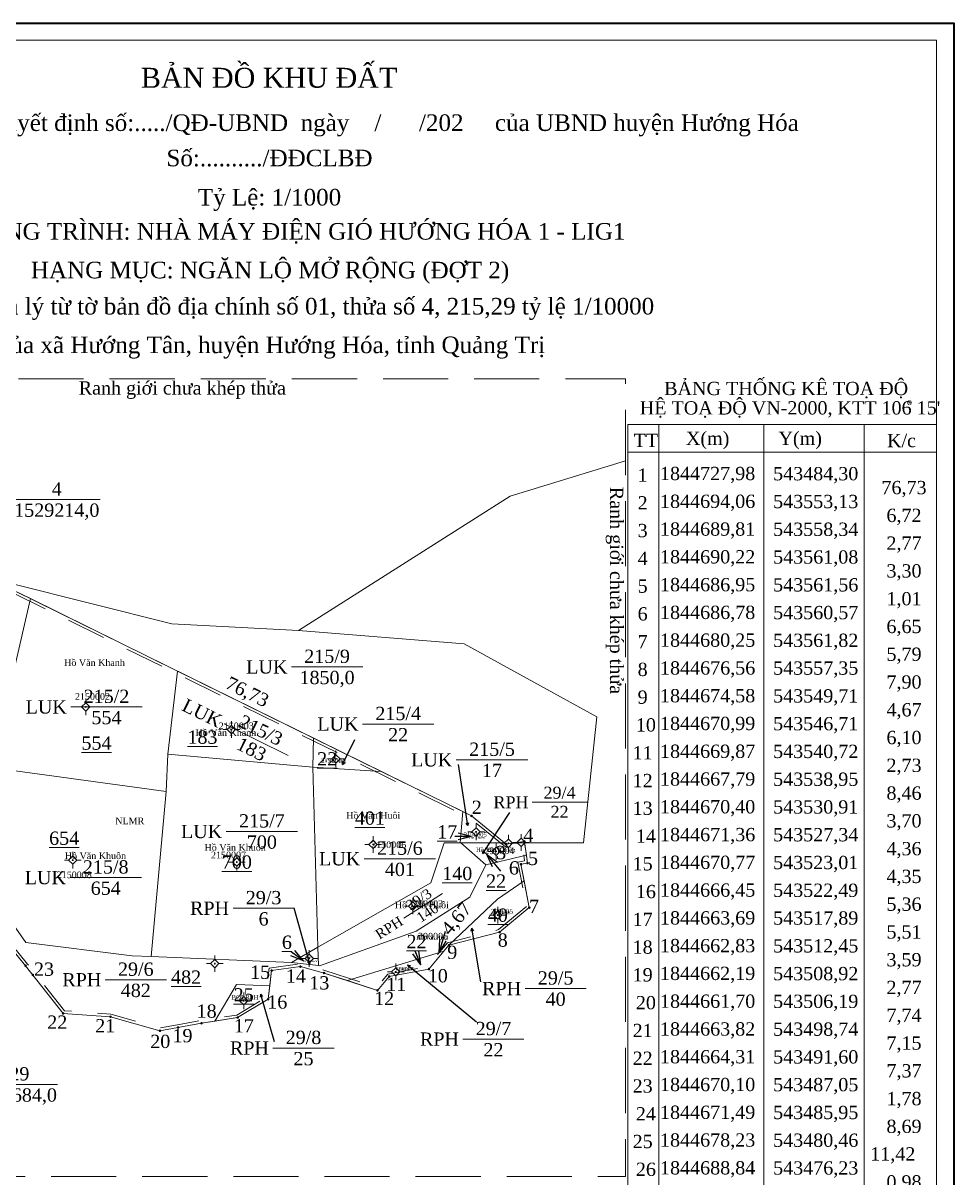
# Model space of a CAD drawing. Header units: metres. Extents: x 22 to 543636, y -26 to 1844828.
# Drawn here: x 543485.6 to 543625.8, y 1844639.5 to 1844813.5 of the extents above; entities that cross this region are included whole.
import ezdxf
from ezdxf.enums import TextEntityAlignment as Align

# ---------------------------------------------------------------- set-up
doc = ezdxf.new("R2010")
doc.units = ezdxf.units.M
doc.header["$MEASUREMENT"] = 0
doc.linetypes.add('DGN Style 2', pattern=[9.806039, 5.883624, -3.922416])
doc.linetypes.add('DGN Style 3', pattern=[13.728455, 9.806039, -3.922416])
for name, color, linetype, lineweight in [('Level 1', 7, 'Continuous', 0), ('Level 10', 7, 'Continuous', 0), ('Level 11', 7, 'Continuous', 0), ('Level 13', 7, 'Continuous', 0), ('Level 15', 7, 'Continuous', 0), ('Level 16', 7, 'Continuous', 0), ('Level 17', 7, 'Continuous', 0), ('Level 18', 7, 'Continuous', 0), ('Level 2', 7, 'Continuous', 0), ('Level 20', 7, 'Continuous', 0), ('Level 28', 7, 'Continuous', 0), ('Level 29', 7, 'Continuous', 0), ('Level 30', 7, 'Continuous', 0), ('Level 4', 7, 'Continuous', 0), ('Level 5', 7, 'Continuous', 0), ('Level 59', 7, 'Continuous', 0)]:
    doc.layers.add(name, color=color, linetype=linetype, lineweight=lineweight)
doc.styles.get("Standard").update_dxf_attribs({"font": 'VHCOUR.TTF', "height": 0.0015})
doc.styles.add('Style-Arial', font='arial.ttf')
doc.styles.add('Style-Times New Roman', font='times.ttf')
doc.dimstyles.get("Standard").update_dxf_attribs({"dimtxt": 0.18, "dimasz": 0.18, "dimexe": 0.18, "dimexo": 0.0625, "dimgap": 0.09, "dimtad": 0, "dimtih": 1, "dimtoh": 1, "dimdec": 4, "dimzin": 0, "dimdsep": 46, "dimtxsty": 'Standard', "dimcen": 0.09, "dimadec": 0, "dimazin": 0, "dimtfac": 1, "dimtdec": 4, "dimtofl": 0, "dimtmove": 0, "dimatfit": 3, "dimfxl": 1, "dimtolj": 1, "dimtzin": 0, "dimarcsym": 0})

# ---------------------------------------------------------------- blocks, each defined once
blk = doc.blocks.new('N_THUA_81')
at = {"layer": 'Level 13', "color": 2, "linetype": 'Continuous'}
blk.add_line((-4.57, 0), (6.94, 0), dxfattribs=at)
at = {"layer": 'Level 13', "color": 5, "linetype": 'Continuous', "style": 'Style-Times New Roman'}
blk.add_text('29', height=2, dxfattribs=at).set_placement((1.18, 1.6), align=Align.MIDDLE_CENTER)
at = {"layer": 'Level 2', "color": 3, "linetype": 'Continuous', "style": 'Style-Times New Roman'}
blk.add_text('RPH', height=2, dxfattribs=at).set_placement((-5.17, 0), align=Align.MIDDLE_RIGHT)
at = {"layer": 'Level 4', "color": 1, "linetype": 'Continuous', "style": 'Style-Times New Roman'}
blk.add_text('302684,0', height=2, dxfattribs=at).set_placement((1.18, -1.6), align=Align.MIDDLE_CENTER)
blk = doc.blocks.new('N_THUA_102')
at = {"layer": 'Level 13', "color": 2, "linetype": 'Continuous'}
blk.add_line((-6.23, 0), (6.84, 0), dxfattribs=at)
at = {"layer": 'Level 13', "color": 5, "linetype": 'Continuous', "style": 'Style-Times New Roman'}
blk.add_text('4', height=2, dxfattribs=at).set_placement((0.3, 1.6), align=Align.MIDDLE_CENTER)
at = {"layer": 'Level 2', "color": 3, "linetype": 'Continuous', "style": 'Style-Times New Roman'}
blk.add_text('RPT', height=2, dxfattribs=at).set_placement((-6.83, 0), align=Align.MIDDLE_RIGHT)
at = {"layer": 'Level 4', "color": 1, "linetype": 'Continuous', "style": 'Style-Times New Roman'}
blk.add_text('1529214,0', height=2, dxfattribs=at).set_placement((0.3, -1.6), align=Align.MIDDLE_CENTER)
blk = doc.blocks.new('*U112')
at = {"layer": 'Level 59', "color": 5, "linetype": 'Continuous', "lineweight": 0}
for p, q in [((-23.24, 78.38), (23.24, 78.38)), ((-23.24, 78.38), (-23.24, -85.79)), ((-18.59, 78.38), (-18.59, -85.79)), ((-2.77, 78.38), (-2.77, -85.79)), ((12.32, 78.38), (12.32, -85.79)), ((23.24, 78.38), (23.24, -85.79)), ((-23.24, 74.2), (23.24, 74.2)), ((-23.24, -85.79), (23.24, -85.79))]:
    blk.add_line(p, q, dxfattribs=at)
at = {"layer": 'Level 59', "color": 7, "linetype": 'Continuous', "lineweight": 0, "style": 'Style-Times New Roman'}
for s, height, p in [('BẢNG THỐNG KÊ TOẠ ĐỘ', 2, (-17.79, 84.79)), ("HỆ TOẠ ĐỘ VN-2000, KTT 106 15'", 2, (-21.46, 81.87)), ('o', 1, (18.78, 82.31))]:
    blk.add_text(s, height=height, dxfattribs=at).set_placement(p, align=Align.TOP_LEFT)
at = {"layer": 'Level 59', "color": 5, "linetype": 'Continuous', "lineweight": 0, "char_height": 2, "attachment_point": 5, "line_spacing_factor": 0.603865, "style": 'Style-Times New Roman'}
for s, insert in [(' TT', (-20.92, 75.96)), (' X(m)', (-11.62, 75.96)), (' Y(m)', (2.32, 75.96)), ('K/c', (17.96, 75.93)), (' 1', (-21.41, 70.75)), (' 1844727,98', (-11.62, 70.75)), (' 543484,30', (4.66, 70.72)), (' 76,73', (17.96, 68.63)), (' 2', (-21.41, 66.56)), (' 1844694,06', (-11.62, 66.56)), (' 543553,13', (4.66, 66.53)), (' 6,72', (17.96, 64.44)), (' 3', (-21.41, 62.38)), (' 1844689,81', (-11.62, 62.38)), (' 543558,34', (4.66, 62.35)), (' 2,77', (17.96, 60.26)), (' 4', (-21.41, 58.2)), (' 1844690,22', (-11.62, 58.2)), (' 543561,08', (4.66, 58.17)), (' 3,30', (17.96, 56.08)), (' 5', (-21.41, 54.01)), (' 1844686,95', (-11.62, 54.01)), (' 543561,56', (4.66, 53.98)), (' 1,01', (17.96, 51.89)), (' 6', (-21.41, 49.83)), (' 1844686,78', (-11.62, 49.83)), (' 543560,57', (4.66, 49.8)), (' 6,65', (17.96, 47.71)), (' 7', (-21.41, 45.65)), (' 1844680,25', (-11.62, 45.65)), (' 543561,82', (4.66, 45.62)), (' 5,79', (17.96, 43.53)), (' 8', (-21.41, 41.46)), (' 1844676,56', (-11.62, 41.46)), (' 543557,35', (4.66, 41.44)), (' 7,90', (17.96, 39.34)), (' 9', (-21.41, 37.28)), (' 1844674,58', (-11.62, 37.28)), (' 543549,71', (4.66, 37.25)), (' 4,67', (17.96, 35.16)), (' 10', (-20.92, 33.1)), (' 1844670,99', (-11.62, 33.1)), (' 543546,71', (4.66, 33.07)), (' 6,10', (17.96, 30.98)), (' 11', (-21.41, 28.91)), (' 1844669,87', (-11.62, 28.91)), (' 543540,72', (4.66, 28.89)), (' 2,73', (17.96, 26.79)), (' 12', (-21.41, 24.73)), (' 1844667,79', (-11.62, 24.73)), (' 543538,95', (4.66, 24.7)), (' 8,46', (17.96, 22.61)), (' 13', (-21.41, 20.55)), (' 1844670,40', (-11.62, 20.55)), (' 543530,91', (4.66, 20.52)), (' 3,70', (17.96, 18.43)), (' 1844671,36', (-11.62, 16.36)), (' 543527,34', (4.66, 16.34)), (' 14', (-20.92, 16.36)), (' 4,36', (17.96, 14.24)), (' 15', (-21.41, 12.18)), (' 1844670,77', (-11.62, 12.18)), (' 543523,01', (4.66, 12.15)), (' 4,35', (17.96, 10.06)), (' 16', (-20.92, 8)), (' 1844666,45', (-11.62, 8)), (' 543522,49', (4.66, 7.97)), (' 5,36', (17.96, 5.88)), (' 17', (-21.41, 3.81)), (' 1844663,69', (-11.62, 3.81)), (' 543517,89', (4.66, 3.79)), (' 5,51', (17.96, 1.69)), (' 18', (-21.41, -0.37)), (' 1844662,83', (-11.62, -0.37)), (' 543512,45', (4.66, -0.4)), (' 3,59', (17.96, -2.49)), (' 1844662,19', (-11.62, -4.55)), (' 543508,92', (4.66, -4.58)), (' 19', (-21.41, -4.55)), (' 2,77', (17.96, -6.67)), (' 20', (-20.92, -8.74)), (' 1844661,70', (-11.62, -8.74)), (' 543506,19', (4.66, -8.76)), (' 7,74', (17.96, -10.86)), (' 21', (-21.41, -12.92)), (' 1844663,82', (-11.62, -12.92)), (' 543498,74', (4.66, -12.95)), (' 7,15', (17.96, -15.04)), (' 22', (-21.41, -17.1)), (' 1844664,31', (-11.62, -17.1)), (' 543491,60', (4.66, -17.13)), (' 7,37', (17.96, -19.22)), (' 23', (-21.41, -21.29)), (' 1844670,10', (-11.62, -21.29)), (' 543487,05', (4.66, -21.31)), (' 1,78', (17.96, -23.41)), (' 1844671,49', (-11.62, -25.47)), (' 543485,95', (4.66, -25.5)), (' 24', (-20.92, -25.47)), (' 8,69', (17.96, -27.59)), (' 25', (-21.41, -29.65)), (' 1844678,23', (-11.62, -29.65)), (' 543480,46', (4.66, -29.68)), (' 11,42', (16.27, -31.74)), (' 26', (-20.92, -33.84)), (' 1844688,84', (-11.62, -33.84)), (' 543476,23', (4.66, -33.86)), (' 0,98', (17.96, -35.96)), (' 27', (-21.41, -38.02)), (' 1844689,64', (-11.62, -38.02)), (' 543475,66', (4.66, -38.05)), (' 3,45', (17.96, -40.14)), (' 28', (-21.41, -42.2)), (' 1844690,40', (-11.62, -42.2)), (' 543472,30', (4.66, -42.23)), (' 6,16', (17.96, -44.32)), (' 1844687,58', (-11.62, -46.39)), (' 543466,82', (4.66, -46.41)), (' 29', (-21.41, -46.39)), (' 8,91', (17.96, -48.51)), (' 30', (-20.92, -50.57)), (' 1844685,34', (-11.62, -50.57)), (' 543458,19', (4.66, -50.6)), (' 1,25', (17.96, -52.69)), (' 31', (-21.41, -54.75)), (' 1844685,90', (-11.62, -54.75)), (' 543457,08', (4.66, -54.78)), (' 0,45', (17.96, -56.87)), (' 32', (-21.41, -58.94)), (' 1844685,67', (-11.62, -58.94)), (' 543456,69', (4.66, -58.96)), (' 0,64', (17.96, -61.06)), (' 33', (-21.41, -63.12)), (' 1844686,24', (-11.62, -63.12)), (' 543456,40', (4.66, -63.15)), (' 5,43', (17.96, -65.24)), (' 1844688,69', (-11.62, -67.3)), (' 543451,55', (4.66, -67.33)), (' 34', (-20.92, -67.3)), (' 5,09', (17.96, -69.42)), (' 35', (-21.41, -71.49)), (' 1844686,16', (-11.62, -71.49)), (' 543447,14', (4.66, -71.51)), (' 4,66', (17.96, -73.61)), (' 36', (-20.92, -75.67)), (' 1844689,51', (-11.62, -75.67)), (' 543443,90', (4.66, -75.7)), (' 9,96', (17.96, -77.79)), (' 37', (-21.41, -79.85)), (' 1844698,95', (-11.62, -79.85)), (' 543440,71', (4.66, -79.88)), (' 52,38', (17.96, -81.97)), (' 1', (-21.41, -84.04)), (' 1844727,98', (-11.62, -84.04)), (' 543484,30', (4.66, -84.06))]:
    blk.add_mtext(s, dxfattribs=dict(at, insert=insert))
blk = doc.blocks.new('TerminatorOpen_0.5')
at = {"color": 0, "linetype": 'ByBlock', "lineweight": -2}
for q in [(-1, 0.25), (-1, 0), (-1, -0.25)]:
    blk.add_line((0, 0), q, dxfattribs=at)
blk = doc.blocks.new('CENTRD_1')
at = {"layer": 'Level 11', "linetype": 'Continuous', "lineweight": 0}
h = blk.add_hatch(color=1, dxfattribs=at)
edge = h.paths.add_edge_path()
edge.add_arc((0, 0), 1.5, 0, 360)
at = {"layer": 'Level 11', "color": 1, "linetype": 'Continuous', "lineweight": 0}
for p, q in [((-6.3, 0), (-12.5, 0)), ((0, 6.2), (-6.3, 0)), ((-6.3, 0), (0, -6.3)), ((0, 12.5), (0, 6.2)), ((6.2, 0), (0, 6.2)), ((0, -6.3), (6.2, 0)), ((12.5, 0), (6.2, 0)), ((0, -6.3), (0, -12.5))]:
    blk.add_line(p, q, dxfattribs=at)
blk = doc.blocks.new('TerminatorOpen')
at = {"color": 0, "linetype": 'ByBlock', "lineweight": -2}
for q in [(-1, 0.5), (-1, 0), (-1, -0.5)]:
    blk.add_line((0, 0), q, dxfattribs=at)
blk = doc.blocks.new('N_THUA_106')
at = {"layer": 'Level 13', "color": 5, "linetype": 'Continuous', "lineweight": 0}
blk.add_line((-2.25, 0), (8.48, 0), dxfattribs=at)
at = {"layer": 'Level 13', "color": 5, "linetype": 'Continuous', "lineweight": 0, "style": 'Style-Times New Roman'}
blk.add_text('215/2', height=2, dxfattribs=at).set_placement((3.12, 1.6), align=Align.MIDDLE_CENTER)
at = {"layer": 'Level 2', "color": 3, "linetype": 'Continuous', "lineweight": 0, "style": 'Style-Times New Roman'}
blk.add_text('LUK', height=2, dxfattribs=at).set_placement((-2.85, 0), align=Align.MIDDLE_RIGHT)
at = {"layer": 'Level 4', "color": 1, "linetype": 'Continuous', "lineweight": 0, "style": 'Style-Times New Roman'}
blk.add_text('554', height=2, dxfattribs=at).set_placement((3.12, -1.6), align=Align.MIDDLE_CENTER)
blk = doc.blocks.new('N_THUA_107')
at = {"layer": 'Level 13', "color": 5, "linetype": 'Continuous', "lineweight": 0}
blk.add_line((-2.02, 1), (7.62, -3.75), dxfattribs=at)
at = {"layer": 'Level 13', "color": 5, "linetype": 'Continuous', "lineweight": 0, "style": 'Style-Times New Roman'}
blk.add_text('215/3', height=2, rotation=333.7625, dxfattribs=at).set_placement((3.5, 0.06), align=Align.MIDDLE_CENTER)
at = {"layer": 'Level 2', "color": 3, "linetype": 'Continuous', "lineweight": 0, "style": 'Style-Times New Roman'}
blk.add_text('LUK', height=2, rotation=333.7625, dxfattribs=at).set_placement((-2.56, 1.26), align=Align.MIDDLE_RIGHT)
at = {"layer": 'Level 4', "color": 1, "linetype": 'Continuous', "lineweight": 0, "style": 'Style-Times New Roman'}
blk.add_text('183', height=2, rotation=333.7625, dxfattribs=at).set_placement((2.09, -2.81), align=Align.MIDDLE_CENTER)
blk = doc.blocks.new('N_THUA_108')
at = {"layer": 'Level 13', "color": 5, "linetype": 'Continuous', "lineweight": 0}
blk.add_line((0, 0), (10.74, 0), dxfattribs=at)
at = {"layer": 'Level 13', "color": 5, "linetype": 'Continuous', "lineweight": 0, "style": 'Style-Times New Roman'}
blk.add_text('215/4', height=2, dxfattribs=at).set_placement((5.37, 1.6), align=Align.MIDDLE_CENTER)
at = {"layer": 'Level 2', "color": 3, "linetype": 'Continuous', "lineweight": 0, "style": 'Style-Times New Roman'}
blk.add_text('LUK', height=2, dxfattribs=at).set_placement((-0.6, 0), align=Align.MIDDLE_RIGHT)
at = {"layer": 'Level 4', "color": 1, "linetype": 'Continuous', "lineweight": 0, "style": 'Style-Times New Roman'}
blk.add_text('22', height=2, dxfattribs=at).set_placement((5.37, -1.6), align=Align.MIDDLE_CENTER)
blk = doc.blocks.new('N_THUA_109')
at = {"layer": 'Level 13', "color": 5, "linetype": 'Continuous', "lineweight": 0}
blk.add_line((0, 0), (10.76, 0), dxfattribs=at)
at = {"layer": 'Level 13', "color": 5, "linetype": 'Continuous', "lineweight": 0, "style": 'Style-Times New Roman'}
blk.add_text('215/5', height=2, dxfattribs=at).set_placement((5.38, 1.6), align=Align.MIDDLE_CENTER)
at = {"layer": 'Level 2', "color": 3, "linetype": 'Continuous', "lineweight": 0, "style": 'Style-Times New Roman'}
blk.add_text('LUK', height=2, dxfattribs=at).set_placement((-0.6, 0), align=Align.MIDDLE_RIGHT)
at = {"layer": 'Level 4', "color": 1, "linetype": 'Continuous', "lineweight": 0, "style": 'Style-Times New Roman'}
blk.add_text('17', height=2, dxfattribs=at).set_placement((5.38, -1.6), align=Align.MIDDLE_CENTER)
blk = doc.blocks.new('N_THUA_111')
at = {"layer": 'Level 13', "color": 5, "linetype": 'Continuous', "lineweight": 0}
blk.add_line((-2.26, 0), (8.49, 0), dxfattribs=at)
at = {"layer": 'Level 13', "color": 5, "linetype": 'Continuous', "lineweight": 0, "style": 'Style-Times New Roman'}
blk.add_text('215/6', height=2, dxfattribs=at).set_placement((3.12, 1.6), align=Align.MIDDLE_CENTER)
at = {"layer": 'Level 2', "color": 3, "linetype": 'Continuous', "lineweight": 0, "style": 'Style-Times New Roman'}
blk.add_text('LUK', height=2, dxfattribs=at).set_placement((-2.86, 0), align=Align.MIDDLE_RIGHT)
at = {"layer": 'Level 4', "color": 1, "linetype": 'Continuous', "lineweight": 0, "style": 'Style-Times New Roman'}
blk.add_text('401', height=2, dxfattribs=at).set_placement((3.12, -1.6), align=Align.MIDDLE_CENTER)
blk = doc.blocks.new('N_THUA_112')
at = {"layer": 'Level 13', "color": 5, "linetype": 'Continuous', "lineweight": 0}
blk.add_line((0, 0), (8.27, 0), dxfattribs=at)
at = {"layer": 'Level 13', "color": 5, "linetype": 'Continuous', "lineweight": 0, "style": 'Style-Times New Roman'}
blk.add_text('29/4', height=1.8, dxfattribs=at).set_placement((4.13, 1.44), align=Align.MIDDLE_CENTER)
at = {"layer": 'Level 2', "color": 3, "linetype": 'Continuous', "lineweight": 0, "style": 'Style-Times New Roman'}
blk.add_text('RPH', height=1.8, dxfattribs=at).set_placement((-0.54, 0), align=Align.MIDDLE_RIGHT)
at = {"layer": 'Level 4', "color": 1, "linetype": 'Continuous', "lineweight": 0, "style": 'Style-Times New Roman'}
blk.add_text('22', height=1.8, dxfattribs=at).set_placement((4.13, -1.44), align=Align.MIDDLE_CENTER)
blk = doc.blocks.new('N_THUA_113')
at = {"layer": 'Level 13', "color": 5, "linetype": 'Continuous', "lineweight": 0}
blk.add_line((-2.26, 0), (8.49, 0), dxfattribs=at)
at = {"layer": 'Level 13', "color": 5, "linetype": 'Continuous', "lineweight": 0, "style": 'Style-Times New Roman'}
blk.add_text('215/8', height=2, dxfattribs=at).set_placement((3.12, 1.6), align=Align.MIDDLE_CENTER)
at = {"layer": 'Level 2', "color": 3, "linetype": 'Continuous', "lineweight": 0, "style": 'Style-Times New Roman'}
blk.add_text('LUK', height=2, dxfattribs=at).set_placement((-2.86, 0), align=Align.MIDDLE_RIGHT)
at = {"layer": 'Level 4', "color": 1, "linetype": 'Continuous', "lineweight": 0, "style": 'Style-Times New Roman'}
blk.add_text('654', height=2, dxfattribs=at).set_placement((3.12, -1.6), align=Align.MIDDLE_CENTER)
blk = doc.blocks.new('N_THUA_114')
at = {"layer": 'Level 13', "color": 5, "linetype": 'Continuous', "lineweight": 0}
blk.add_line((-2.26, 0), (8.49, 0), dxfattribs=at)
at = {"layer": 'Level 13', "color": 5, "linetype": 'Continuous', "lineweight": 0, "style": 'Style-Times New Roman'}
blk.add_text('215/7', height=2, dxfattribs=at).set_placement((3.12, 1.6), align=Align.MIDDLE_CENTER)
at = {"layer": 'Level 2', "color": 3, "linetype": 'Continuous', "lineweight": 0, "style": 'Style-Times New Roman'}
blk.add_text('LUK', height=2, dxfattribs=at).set_placement((-2.86, 0), align=Align.MIDDLE_RIGHT)
at = {"layer": 'Level 4', "color": 1, "linetype": 'Continuous', "lineweight": 0, "style": 'Style-Times New Roman'}
blk.add_text('700', height=2, dxfattribs=at).set_placement((3.12, -1.6), align=Align.MIDDLE_CENTER)
blk = doc.blocks.new('N_THUA_115')
at = {"layer": 'Level 13', "color": 5, "linetype": 'Continuous', "lineweight": 0}
blk.add_line((-0.91, -0.58), (4.9, 3.13), dxfattribs=at)
at = {"layer": 'Level 13', "color": 5, "linetype": 'Continuous', "lineweight": 0, "style": 'Style-Times New Roman'}
blk.add_text('29/3', height=1.5, rotation=32.5872, dxfattribs=at).set_placement((1.35, 2.29), align=Align.MIDDLE_CENTER)
at = {"layer": 'Level 2', "color": 3, "linetype": 'Continuous', "lineweight": 0, "style": 'Style-Times New Roman'}
blk.add_text('RPH', height=1.5, rotation=32.5872, dxfattribs=at).set_placement((-1.29, -0.82), align=Align.MIDDLE_RIGHT)
at = {"layer": 'Level 4', "color": 1, "linetype": 'Continuous', "lineweight": 0, "style": 'Style-Times New Roman'}
blk.add_text('140', height=1.5, rotation=32.5872, dxfattribs=at).set_placement((2.64, 0.26), align=Align.MIDDLE_CENTER)
blk = doc.blocks.new('N_THUA_116')
at = {"layer": 'Level 13', "color": 5, "linetype": 'Continuous', "lineweight": 0}
blk.add_line((0, 0), (9.2, 0), dxfattribs=at)
at = {"layer": 'Level 13', "color": 5, "linetype": 'Continuous', "lineweight": 0, "style": 'Style-Times New Roman'}
blk.add_text('29/3', height=2, dxfattribs=at).set_placement((4.6, 1.6), align=Align.MIDDLE_CENTER)
at = {"layer": 'Level 2', "color": 3, "linetype": 'Continuous', "lineweight": 0, "style": 'Style-Times New Roman'}
blk.add_text('RPH', height=2, dxfattribs=at).set_placement((-0.6, 0), align=Align.MIDDLE_RIGHT)
at = {"layer": 'Level 4', "color": 1, "linetype": 'Continuous', "lineweight": 0, "style": 'Style-Times New Roman'}
blk.add_text('6', height=2, dxfattribs=at).set_placement((4.6, -1.6), align=Align.MIDDLE_CENTER)
blk = doc.blocks.new('N_THUA_117')
at = {"layer": 'Level 13', "color": 5, "linetype": 'Continuous', "lineweight": 0}
blk.add_line((0, 0), (9.21, 0), dxfattribs=at)
at = {"layer": 'Level 13', "color": 5, "linetype": 'Continuous', "lineweight": 0, "style": 'Style-Times New Roman'}
blk.add_text('29/5', height=2, dxfattribs=at).set_placement((4.6, 1.6), align=Align.MIDDLE_CENTER)
at = {"layer": 'Level 2', "color": 3, "linetype": 'Continuous', "lineweight": 0, "style": 'Style-Times New Roman'}
blk.add_text('RPH', height=2, dxfattribs=at).set_placement((-0.6, 0), align=Align.MIDDLE_RIGHT)
at = {"layer": 'Level 4', "color": 1, "linetype": 'Continuous', "lineweight": 0, "style": 'Style-Times New Roman'}
blk.add_text('40', height=2, dxfattribs=at).set_placement((4.6, -1.6), align=Align.MIDDLE_CENTER)
blk = doc.blocks.new('N_THUA_118')
at = {"layer": 'Level 13', "color": 5, "linetype": 'Continuous', "lineweight": 0}
blk.add_line((-1.47, 0), (7.72, 0), dxfattribs=at)
at = {"layer": 'Level 13', "color": 5, "linetype": 'Continuous', "lineweight": 0, "style": 'Style-Times New Roman'}
blk.add_text('29/6', height=2, dxfattribs=at).set_placement((3.12, 1.6), align=Align.MIDDLE_CENTER)
at = {"layer": 'Level 2', "color": 3, "linetype": 'Continuous', "lineweight": 0, "style": 'Style-Times New Roman'}
blk.add_text('RPH', height=2, dxfattribs=at).set_placement((-2.07, 0), align=Align.MIDDLE_RIGHT)
at = {"layer": 'Level 4', "color": 1, "linetype": 'Continuous', "lineweight": 0, "style": 'Style-Times New Roman'}
blk.add_text('482', height=2, dxfattribs=at).set_placement((3.12, -1.6), align=Align.MIDDLE_CENTER)
blk = doc.blocks.new('N_THUA_119')
at = {"layer": 'Level 13', "color": 5, "linetype": 'Continuous', "lineweight": 0}
blk.add_line((0, 0), (9.19, 0), dxfattribs=at)
at = {"layer": 'Level 13', "color": 5, "linetype": 'Continuous', "lineweight": 0, "style": 'Style-Times New Roman'}
blk.add_text('29/7', height=2, dxfattribs=at).set_placement((4.6, 1.6), align=Align.MIDDLE_CENTER)
at = {"layer": 'Level 2', "color": 3, "linetype": 'Continuous', "lineweight": 0, "style": 'Style-Times New Roman'}
blk.add_text('RPH', height=2, dxfattribs=at).set_placement((-0.6, 0), align=Align.MIDDLE_RIGHT)
at = {"layer": 'Level 4', "color": 1, "linetype": 'Continuous', "lineweight": 0, "style": 'Style-Times New Roman'}
blk.add_text('22', height=2, dxfattribs=at).set_placement((4.6, -1.6), align=Align.MIDDLE_CENTER)
blk = doc.blocks.new('N_THUA_120')
at = {"layer": 'Level 13', "color": 5, "linetype": 'Continuous', "lineweight": 0}
blk.add_line((0, 0), (9.2, 0), dxfattribs=at)
at = {"layer": 'Level 13', "color": 5, "linetype": 'Continuous', "lineweight": 0, "style": 'Style-Times New Roman'}
blk.add_text('29/8', height=2, dxfattribs=at).set_placement((4.6, 1.6), align=Align.MIDDLE_CENTER)
at = {"layer": 'Level 2', "color": 3, "linetype": 'Continuous', "lineweight": 0, "style": 'Style-Times New Roman'}
blk.add_text('RPH', height=2, dxfattribs=at).set_placement((-0.6, 0), align=Align.MIDDLE_RIGHT)
at = {"layer": 'Level 4', "color": 1, "linetype": 'Continuous', "lineweight": 0, "style": 'Style-Times New Roman'}
blk.add_text('25', height=2, dxfattribs=at).set_placement((4.6, -1.6), align=Align.MIDDLE_CENTER)
blk = doc.blocks.new('N_THUA_122')
at = {"layer": 'Level 13', "color": 5, "linetype": 'Continuous', "lineweight": 0}
blk.add_line((0, 0), (10.74, 0), dxfattribs=at)
at = {"layer": 'Level 13', "color": 5, "linetype": 'Continuous', "lineweight": 0, "style": 'Style-Times New Roman'}
blk.add_text('215/9', height=2, dxfattribs=at).set_placement((5.37, 1.6), align=Align.MIDDLE_CENTER)
at = {"layer": 'Level 2', "color": 3, "linetype": 'Continuous', "lineweight": 0, "style": 'Style-Times New Roman'}
blk.add_text('LUK', height=2, dxfattribs=at).set_placement((-0.6, 0), align=Align.MIDDLE_RIGHT)
at = {"layer": 'Level 4', "color": 1, "linetype": 'Continuous', "lineweight": 0, "style": 'Style-Times New Roman'}
blk.add_text('1850,0', height=2, dxfattribs=at).set_placement((5.37, -1.6), align=Align.MIDDLE_CENTER)

msp = doc.modelspace()

# ---------------------------------------------------------------- hatches: boundary and pattern name
at = {"layer": 'Level 20', "linetype": 'Continuous', "lineweight": 0}
h = msp.add_hatch(color=1, dxfattribs=at)
edge = h.paths.add_edge_path()
edge.add_arc((543553.13, 1844694.06), 0.2, 0, 360)
h = msp.add_hatch(color=1, dxfattribs=at)
edge = h.paths.add_edge_path()
edge.add_arc((543561.08, 1844690.22), 0.2, 0, 360)
h = msp.add_hatch(color=1, dxfattribs=at)
edge = h.paths.add_edge_path()
edge.add_arc((543558.34, 1844689.81), 0.2, 0, 360)
h = msp.add_hatch(color=1, dxfattribs=at)
edge = h.paths.add_edge_path()
edge.add_arc((543560.57, 1844686.78), 0.2, 0, 360)
h = msp.add_hatch(color=1, dxfattribs=at)
edge = h.paths.add_edge_path()
edge.add_arc((543561.56, 1844686.95), 0.2, 0, 360)
h = msp.add_hatch(color=1, dxfattribs=at)
edge = h.paths.add_edge_path()
edge.add_arc((543561.82, 1844680.25), 0.2, 0, 360)
h = msp.add_hatch(color=1, dxfattribs=at)
edge = h.paths.add_edge_path()
edge.add_arc((543561.82, 1844680.25), 0.2, 0, 360)
h = msp.add_hatch(color=1, dxfattribs=at)
edge = h.paths.add_edge_path()
edge.add_arc((543557.35, 1844676.56), 0.2, 0, 360)
h = msp.add_hatch(color=1, dxfattribs=at)
edge = h.paths.add_edge_path()
edge.add_arc((543549.71, 1844674.58), 0.2, 0, 360)
h = msp.add_hatch(color=1, dxfattribs=at)
edge = h.paths.add_edge_path()
edge.add_arc((543485.95, 1844671.49), 0.2, 0, 360)
h = msp.add_hatch(color=1, dxfattribs=at)
edge = h.paths.add_edge_path()
edge.add_arc((543527.34, 1844671.36), 0.2, 0, 360)
h = msp.add_hatch(color=1, dxfattribs=at)
edge = h.paths.add_edge_path()
edge.add_arc((543487.05, 1844670.1), 0.2, 0, 360)
h = msp.add_hatch(color=1, dxfattribs=at)
edge = h.paths.add_edge_path()
edge.add_arc((543523.01, 1844670.77), 0.2, 0, 360)
h = msp.add_hatch(color=1, dxfattribs=at)
edge = h.paths.add_edge_path()
edge.add_arc((543530.91, 1844670.4), 0.2, 0, 360)
h = msp.add_hatch(color=1, dxfattribs=at)
edge = h.paths.add_edge_path()
edge.add_arc((543540.72, 1844669.87), 0.2, 0, 360)
h = msp.add_hatch(color=1, dxfattribs=at)
edge = h.paths.add_edge_path()
edge.add_arc((543546.71, 1844670.99), 0.2, 0, 360)
h = msp.add_hatch(color=1, dxfattribs=at)
edge = h.paths.add_edge_path()
edge.add_arc((543538.95, 1844667.79), 0.2, 0, 360)
h = msp.add_hatch(color=1, dxfattribs=at)
edge = h.paths.add_edge_path()
edge.add_arc((543522.49, 1844666.45), 0.2, 0, 360)
h = msp.add_hatch(color=1, dxfattribs=at)
edge = h.paths.add_edge_path()
edge.add_arc((543491.6, 1844664.31), 0.2, 0, 360)
h = msp.add_hatch(color=1, dxfattribs=at)
edge = h.paths.add_edge_path()
edge.add_arc((543498.74, 1844663.82), 0.2, 0, 360)
h = msp.add_hatch(color=1, dxfattribs=at)
edge = h.paths.add_edge_path()
edge.add_arc((543512.45, 1844662.83), 0.2, 0, 360)
h = msp.add_hatch(color=1, dxfattribs=at)
edge = h.paths.add_edge_path()
edge.add_arc((543517.89, 1844663.69), 0.2, 0, 360)
h = msp.add_hatch(color=1, dxfattribs=at)
edge = h.paths.add_edge_path()
edge.add_arc((543506.19, 1844661.7), 0.2, 0, 360)
h = msp.add_hatch(color=1, dxfattribs=at)
edge = h.paths.add_edge_path()
edge.add_arc((543508.92, 1844662.19), 0.2, 0, 360)

# ---------------------------------------------------------------- linework, layer by layer
at = {"layer": 'Level 1', "color": 7, "linetype": 'DGN Style 2', "flags": 128}
msp.add_lwpolyline([(543561.38, 1844680.41), (543557.17, 1844676.93), (543549.48, 1844674.94), (543546.5, 1844671.36), (543540.5, 1844670.24), (543538.82, 1844668.25), (543531.02, 1844670.79), (543527.36, 1844671.77), (543522.65, 1844671.13), (543522.11, 1844666.69), (543517.75, 1844664.07), (543512.38, 1844663.23), (543508.85, 1844662.58), (543506.21, 1844662.11), (543498.81, 1844664.22), (543491.81, 1844664.7), (543487.37, 1844670.35), (543486.26, 1844671.74), (543480.81, 1844678.44), (543476.58, 1844689.04), (543475.9, 1844690), (543472.24, 1844690.83), (543466.67, 1844687.96), (543458.24, 1844685.77), (543457.06, 1844686.36), (543456.85, 1844686.24), (543456.7, 1844686.54), (543451.54, 1844689.15), (543447.21, 1844686.67), (543444.25, 1844689.73), (543441.19, 1844698.78), (543484.33, 1844727.52), (543552.91, 1844693.72), (543558.22, 1844689.39), (543560.74, 1844689.76), (543561.11, 1844687.28), (543560.1, 1844687.11), (543561.38, 1844680.41)], close=True, dxfattribs=at)
at = {"layer": 'Level 10', "color": 2, "linetype": 'Continuous', "lineweight": 0}
for p, q in [((543480.79, 1844701.32), (543486.68, 1844726.81)), ((543507.4, 1844703.35), (543508.85, 1844715.88)), ((543529.24, 1844701.42), (543529.32, 1844705.79)), ((543507.12, 1844697.75), (543507.4, 1844703.35)), ((543507.4, 1844703.35), (543529.24, 1844701.42)), ((543480.79, 1844701.32), (543507.12, 1844697.75)), ((543529.24, 1844701.42), (543539.52, 1844700.76)), ((543529.24, 1844701.42), (543529.98, 1844674.27)), ((543504.87, 1844672.88), (543507.12, 1844697.75)), ((543551.49, 1844690), (543555.28, 1844686.69)), ((543555.28, 1844686.69), (543561.38, 1844688.15)), ((543529.98, 1844674.27), (543530.05, 1844671.52)), ((543534.42, 1844669.26), (543548.95, 1844673.67)), ((543548.95, 1844673.67), (543549.71, 1844674.58)), ((543526, 1844672), (543530.05, 1844671.52))]:
    msp.add_line(p, q, dxfattribs=at)
at = {"layer": 'Level 10', "color": 2}
for p, q in [((543486.68, 1844726.81), (543508.85, 1844715.88)), ((543508.85, 1844715.88), (543529.32, 1844705.79)), ((543529.32, 1844705.79), (543539.52, 1844700.76)), ((543539.52, 1844700.76), (543551.79, 1844694.72)), ((543561.11, 1844690), (543561.38, 1844688.15))]:
    msp.add_line(p, q, dxfattribs=at)
at = {"layer": 'Level 10', "color": 2, "linetype": 'Continuous'}
for p, q in [((543476.23, 1844688.84), (543486, 1844675)), ((543551.49, 1844690), (543558.11, 1844690)), ((543559.61, 1844690), (543561.11, 1844690)), ((543526, 1844672), (543529.98, 1844674.27)), ((543504.87, 1844672.88), (543526, 1844672))]:
    msp.add_line(p, q, dxfattribs=at)
at = {"layer": 'Level 10', "color": 2, "flags": 128}
for points in [[(543452.96, 1844707.1), (543484.3, 1844727.98), (543486.68, 1844726.81)], [(543551.79, 1844694.72), (543553.13, 1844694.06), (543558.11, 1844690)], [(543558.11, 1844690), (543558.34, 1844689.81), (543559.61, 1844690)], [(543559.61, 1844690), (543561.08, 1844690.22), (543561.11, 1844690)], [(543561.38, 1844688.15), (543561.56, 1844686.95), (543560.57, 1844686.78), (543561.05, 1844684.28)]]:
    msp.add_lwpolyline(points, dxfattribs=at)
at = {"layer": 'Level 10', "color": 2, "linetype": 'Continuous', "lineweight": 0, "flags": 128}
for points in [[(543551.49, 1844690), (543551.42, 1844690.06), (543551.79, 1844694.72)], [(543476.23, 1844688.84), (543480.46, 1844678.23), (543485.95, 1844671.49), (543491.6, 1844664.31), (543498.74, 1844663.82), (543506.19, 1844661.7), (543512.45, 1844662.83), (543514.48, 1844663.15)], [(543530.05, 1844671.52), (543530.21, 1844671.47), (543544.8, 1844676.69), (543552.85, 1844681.84), (543555.28, 1844686.69)], [(543561.05, 1844684.28), (543561.82, 1844680.25), (543557.35, 1844676.56), (543549.71, 1844674.58)], [(543549.71, 1844674.58), (543557.04, 1844681.51), (543561.05, 1844684.28)], [(543534.42, 1844669.26), (543538.95, 1844667.79), (543540.72, 1844669.87), (543546.71, 1844670.99), (543548.95, 1844673.67)], [(543522.73, 1844668.48), (543523.01, 1844670.77), (543527.34, 1844671.36), (543530.91, 1844670.4), (543534.42, 1844669.26)], [(543514.48, 1844663.15), (543517.73, 1844668.66), (543522.73, 1844668.48)], [(543514.48, 1844663.15), (543517.89, 1844663.69), (543522.49, 1844666.45), (543522.73, 1844668.48)]]:
    msp.add_lwpolyline(points, dxfattribs=at)
at = {"layer": 'Level 10', "color": 2, "linetype": 'Continuous', "flags": 128}
for points in [[(543529.98, 1844674.27), (543547, 1844684), (543549, 1844690), (543551.49, 1844690)], [(543486, 1844675), (543502, 1844673), (543504.87, 1844672.88)]]:
    msp.add_lwpolyline(points, dxfattribs=at)
at = {"layer": 'Level 16', "color": 7, "linetype": 'DGN Style 3', "lineweight": 0, "flags": 128}
msp.add_lwpolyline([(543429.97, 1844759.88), (543576.32, 1844759.88), (543576.32, 1844639.74), (543429.97, 1844639.74), (543429.97, 1844759.88)], close=True, dxfattribs=at)
at = {"layer": 'Level 16', "color": 7, "linetype": 'Continuous', "lineweight": 0, "flags": 128}
msp.add_lwpolyline([(543576.32, 1844747.55), (543558.96, 1844742.24), (543527.04, 1844722)], dxfattribs=at)
at = {"layer": 'Level 29', "color": 7, "linetype": 'Continuous', "flags": 128}
msp.add_lwpolyline([(543452.96, 1844707.1), (543436, 1844710), (543437.23, 1844715.15), (543440.04, 1844726.92), (543468, 1844727), (543484, 1844729), (543508, 1844723), (543527.04, 1844722), (543552, 1844720), (543572, 1844709), (543570, 1844690), (543561.11, 1844690)], dxfattribs=at)
at = {"layer": 'Level 30', "color": 1, "flags": 128}
for points in [[(543561.82, 1844680.25), (543560.57, 1844686.78), (543561.56, 1844686.95), (543561.08, 1844690.22), (543558.34, 1844689.81), (543553.13, 1844694.06), (543484.3, 1844727.98)], [(543480.46, 1844678.23), (543485.95, 1844671.49), (543491.6, 1844664.31), (543498.74, 1844663.82), (543506.19, 1844661.7), (543512.45, 1844662.83), (543517.89, 1844663.69), (543522.49, 1844666.45), (543523.01, 1844670.77), (543527.34, 1844671.36), (543530.91, 1844670.4), (543538.95, 1844667.79), (543540.72, 1844669.87), (543546.71, 1844670.99), (543549.71, 1844674.58), (543557.35, 1844676.56), (543561.82, 1844680.25)]]:
    msp.add_lwpolyline(points, dxfattribs=at)
at = {"layer": 'Level 59', "color": 250, "linetype": 'Continuous', "lineweight": 40, "flags": 128}
msp.add_lwpolyline([(543625.78, 1844531.57), (543423.5, 1844531.57), (543423.5, 1844813.49), (543625.78, 1844813.49), (543625.78, 1844531.57)], close=True, dxfattribs=at)
msp.add_lwpolyline([(543625.78, 1844531.57), (543423.5, 1844531.57), (543423.5, 1844813.49), (543625.78, 1844813.49), (543625.78, 1844531.57)], close=True, dxfattribs=at)
at = {"layer": 'Level 59', "color": 250, "linetype": 'Continuous', "lineweight": 13, "flags": 128}
msp.add_lwpolyline([(543623.17, 1844534.15), (543426.11, 1844534.15), (543426.11, 1844810.91), (543623.17, 1844810.91), (543623.17, 1844534.15)], close=True, dxfattribs=at)

# ---------------------------------------------------------------- block references
at = {"layer": 'Level 11', "color": 1, "linetype": 'Continuous', "lineweight": 0, "xscale": 0.1, "yscale": 0.1, "zscale": 0.1}
for p in [(543495.01, 1844710.48), (543516.96, 1844707.08), (543532.69, 1844702.66), (543553.81, 1844691.66), (543538.3, 1844689.77), (543558.69, 1844689.94), (543560.6, 1844690.07), (543493.05, 1844687.41), (543556.83, 1844688.72), (543517.77, 1844687.11), (543544.26, 1844680.49), (543557.08, 1844679.12), (543514.45, 1844671.81), (543528.68, 1844672.6), (543541.71, 1844670.58), (543518.8, 1844666.22)]:
    msp.add_blockref('CENTRD_1', p, dxfattribs=at)
at = {"layer": 'Level 16', "color": 7, "linetype": 'Continuous', "lineweight": 0, "xscale": 2, "yscale": 2, "zscale": 2}
msp.add_blockref('TerminatorOpen_0.5', (543553.1, 1844690.97), dxfattribs=at)
for p, rotation in [((543555.36, 1844688.32), 129.204036919224), ((543548.23, 1844673.44), 253.3848164011091), ((543527.83, 1844672.22), 323.6258417601036), ((543545.47, 1844671.63), 291.4102776131176)]:
    msp.add_blockref('TerminatorOpen_0.5', p, dxfattribs=dict(at, rotation=rotation))
at = {"layer": 'Level 2', "color": 3, "linetype": 'Continuous'}
for name, p in [('N_THUA_102', (543490.35, 1844741.72)), ('N_THUA_81', (543483.83, 1844653.62))]:
    msp.add_blockref(name, p, dxfattribs=at)
at = {"layer": 'Level 2', "color": 3, "linetype": 'Continuous', "lineweight": 0}
for name, p in [('N_THUA_122', (543525.99, 1844716.51)), ('N_THUA_106', (543495.01, 1844710.48)), ('N_THUA_107', (543517.89, 1844706.93)), ('N_THUA_108', (543536.7, 1844707.9)), ('N_THUA_109', (543550.83, 1844702.51)), ('N_THUA_112', (543562.25, 1844696.12)), ('N_THUA_114', (543518.42, 1844691.72)), ('N_THUA_111', (543539.21, 1844687.61)), ('N_THUA_113', (543494.9, 1844684.78)), ('N_THUA_116', (543517.2, 1844680.16)), ('N_THUA_115', (543543.85, 1844679.23)), ('N_THUA_118', (543499.43, 1844669.38)), ('N_THUA_117', (543561.19, 1844668.06)), ('N_THUA_119', (543551.83, 1844660.44)), ('N_THUA_120', (543523.21, 1844659.1))]:
    msp.add_blockref(name, p, dxfattribs=at)
at = {"layer": 'Level 59', "color": 5, "linetype": 'Continuous', "lineweight": 0}
msp.add_blockref('*U112', (543599.93, 1844674.66), dxfattribs=at)

# ---------------------------------------------------------------- texts
at = {"layer": 'Level 15', "color": 3, "linetype": 'Continuous', "lineweight": 0, "style": 'Style-Times New Roman'}
for s, height, p in [('Hồ Văn Khanh', 1, (543496.33, 1844717.66)), ('Hồ Văn Khanh', 1, (543516.12, 1844707.12)), ('Hồ Văn Huôi', 0.4515, (543532.36, 1844702.59)), ('Hồ Văn Huôi', 1, (543538.32, 1844694.65)), ('Hồ Văn Khuôn', 0.3498, (543553.49, 1844690.98)), ('Hồ Văn Khuôn', 1, (543496.47, 1844688.56)), ('Hồ Văn Khuôn', 1, (543517.52, 1844689.82)), ('Hồ Văn Khuôn', 0.6348, (543556.78, 1844689.27)), ('Hồ Văn Huôi', 1, (543545.64, 1844681.16)), ('BQLRPH', 0.455, (543557.63, 1844679.69)), ('Hồ Văn Huôi', 0.5854, (543547.21, 1844676.03)), ('Hồ Văn Khuôn', 0.2224, (543528.81, 1844672.3)), ('BQLRPH', 0.455, (543543.05, 1844671.25)), ('BQLRPH', 0.674, (543518.99, 1844667.07))]:
    msp.add_text(s, height=height, dxfattribs=at).set_placement(p, align=Align.TOP_CENTER)
at = {"layer": 'Level 16', "color": 7, "linetype": 'DGN Style 2', "lineweight": 0, "style": 'Style-Times New Roman'}
msp.add_text('Ranh giới chưa khép thửa', height=2, dxfattribs=at).set_placement((543509.56, 1844757.53), align=Align.CENTER)
msp.add_text('Ranh giới chưa khép thửa', height=2, rotation=270, dxfattribs=at).set_placement((543573.98, 1844728.02), align=Align.CENTER)
at = {"layer": 'Level 17', "color": 2, "linetype": 'Continuous', "style": 'Style-Times New Roman'}
for s, height, p in [('2150002', 1, (543496.02, 1844712.55)), ('2150003', 1, (543517.68, 1844708.13)), ('2150004', 0.686, (543532.26, 1844702.75)), ('2150005', 0.651, (543553.68, 1844691.58)), ('2150007', 1, (543516.52, 1844688.68)), ('2150006', 1, (543540.64, 1844690.22)), ('290004', 1, (543557.31, 1844689.31)), ('2150008', 1, (543493.28, 1844685.69)), ('290003', 1, (543546.58, 1844681.36)), ('290005', 0.742, (543557.68, 1844680.06)), ('290006', 1, (543547.33, 1844676.45)), ('290003', 0.25, (543528.6, 1844672.91)), ('290007', 0.486, (543543.15, 1844671.23)), ('290008', 0.394, (543519.01, 1844666.61))]:
    msp.add_text(s, height=height, dxfattribs=at).set_placement(p, align=Align.TOP_CENTER)
at = {"layer": 'Level 18', "color": 7, "linetype": 'Continuous', "lineweight": 0, "style": 'Style-Times New Roman'}
for s, rotation, p in [('76,73', 333.7626, (543519.36, 1844712.77)), ('4,67', 50.1739, (543550.82, 1844678.62))]:
    msp.add_text(s, height=2, rotation=rotation, dxfattribs=at).set_placement(p, align=Align.MIDDLE_CENTER)
at = {"layer": 'Level 20', "color": 5, "linetype": 'Continuous', "lineweight": 0, "style": 'Style-Times New Roman'}
for s, p in [('2', (543553.92, 1844695.36)), ('4', (543561.68, 1844691.15)), ('3', (543557.58, 1844688.55)), ('5', (543562.38, 1844687.66)), ('6', (543559.5, 1844686.24)), ('7', (543562.54, 1844680.44)), ('8', (543557.82, 1844675.36)), ('9', (543550.22, 1844673.52)), ('23', (543488.72, 1844670.98)), ('15', (543521.27, 1844670.52)), ('14', (543526.65, 1844669.94)), ('13', (543530.2, 1844668.92)), ('11', (543541.79, 1844668.69)), ('10', (543548.04, 1844669.99)), ('16', (543523.86, 1844666.04)), ('12', (543539.96, 1844666.57)), ('18', (543513.22, 1844664.67)), ('22', (543490.72, 1844663)), ('21', (543497.95, 1844662.46)), ('17', (543518.82, 1844662.44)), ('20', (543506.24, 1844660.1)), ('19', (543509.58, 1844660.97))]:
    msp.add_text(s, height=2, dxfattribs=at).set_placement(p, align=Align.MIDDLE_CENTER)
at = {"layer": 'Level 28', "color": 1, "linetype": 'Continuous', "lineweight": 0, "style": 'Style-Times New Roman'}
msp.add_text('NLMR', height=1, dxfattribs=at).set_placement((543501.64, 1844693.81), align=Align.TOP_CENTER)
at = {"layer": 'Level 5', "color": 4, "linetype": 'Continuous', "lineweight": 0, "style": 'Style-Times New Roman'}
for s, p in [('%%u554%%U', (543496.63, 1844705.04)), ('%%u183%%U', (543512.59, 1844705.93)), ('%%u22%%U', (543531.38, 1844702.66)), ('%%u401%%U', (543537.82, 1844693.74)), ('%%u17%%U', (543549.46, 1844691.66)), ('%%u654%%U', (543491.76, 1844690.71)), ('%%u700%%U', (543517.77, 1844687.11)), ('%%u140%%U', (543550.97, 1844685.39)), ('%%u22%%U', (543556.83, 1844684.25)), ('%%u40%%U', (543557.08, 1844679.12)), ('%%u6%%U', (543525.31, 1844675.04)), ('%%u22%%U', (543544.84, 1844675.14)), ('%%u482%%U', (543510.13, 1844669.78)), ('%%u25%%U', (543518.8, 1844667.11))]:
    msp.add_text(s, height=2, dxfattribs=at).set_placement(p, align=Align.MIDDLE_CENTER)
at = {"layer": 'Level 59', "color": 250, "linetype": 'Continuous', "lineweight": 0, "style": 'Style-Times New Roman'}
for s, height, p in [('BẢN ĐỒ KHU ĐẤT', 3, (543522.63, 1844803.75)), ('Về việc thu hồi đất theo Quyết định số:...../QĐ-UBND  ngày    /      /202     của UBND huyện Hướng Hóa', 2.5, (543522.69, 1844797.24)), ('Số:........../ĐĐCLBĐ', 2.5, (543522.69, 1844791.92)), ('Tỷ Lệ: 1/1000', 2.5, (543522.69, 1844786.01)), ('TÊN CÔNG TRÌNH: NHÀ MÁY ĐIỆN GIÓ HƯỚNG HÓA 1 - LIG1', 2.5, (543522.77, 1844780.87)), ('Của xã Hướng Tân, huyện Hướng Hóa, tỉnh Quảng Trị', 2.5, (543522.69, 1844763.77))]:
    msp.add_text(s, height=height, dxfattribs=at).set_placement(p, align=Align.CENTER)
at = {"layer": 'Level 59', "color": 1, "linetype": 'Continuous', "lineweight": 0, "style": 'Style-Times New Roman'}
for s, p in [('HẠNG MỤC: NGĂN LỘ MỞ RỘNG (ĐỢT 2)', (543522.77, 1844775.04)), ('Đo đạc chỉnh lý từ tờ bản đồ địa chính số 01, thửa số 4, 215,29 tỷ lệ 1/10000', (543522.69, 1844769.59))]:
    msp.add_text(s, height=2.5, dxfattribs=at).set_placement(p, align=Align.CENTER)

# ---------------------------------------------------------------- leaders
at = {"layer": 'Level 13', "color": 5, "linetype": 'Continuous', "lineweight": 0}
for points in [[(543533.71, 1844701.83), (543535.55, 1844705.56)], [(543552.58, 1844692.63), (543551.17, 1844701.83)], [(543554.8, 1844688.39), (543558.88, 1844694.58)], [(543528.79, 1844671.74), (543526.39, 1844680.16)], [(543553.13, 1844677.13), (543554.49, 1844669.06)], [(543543.49, 1844671.62), (543553.87, 1844663.04)], [(543521.35, 1844667.21), (543523.37, 1844660.07)]]:
    msp.add_leader(points, dimstyle='Standard', override={"dimtxt": 2, "dimasz": 0.4, "dimgap": 1, "dimtad": 1, "dimtxsty": 'Style-Arial', "dimldrblk": 'TerminatorOpen'}, dxfattribs=at)
at = {"layer": 'Level 16', "color": 7, "linetype": 'Continuous', "lineweight": 0}
for points in [[(543553.1, 1844690.97), (543550.62, 1844690.97)], [(543555.36, 1844688.32), (543557.47, 1844685.74)], [(543548.23, 1844673.44), (543549.2, 1844676.68)], [(543527.83, 1844672.22), (543525.95, 1844673.6)], [(543545.47, 1844671.63), (543544.65, 1844673.71)]]:
    msp.add_leader(points, dimstyle='Standard', override={"dimtxt": 2, "dimasz": 2, "dimgap": 1, "dimtad": 1, "dimtxsty": 'Style-Times New Roman', "dimldrblk": 'TerminatorOpen_0.5'}, dxfattribs=at)

doc.saveas('drawing.dxf')
